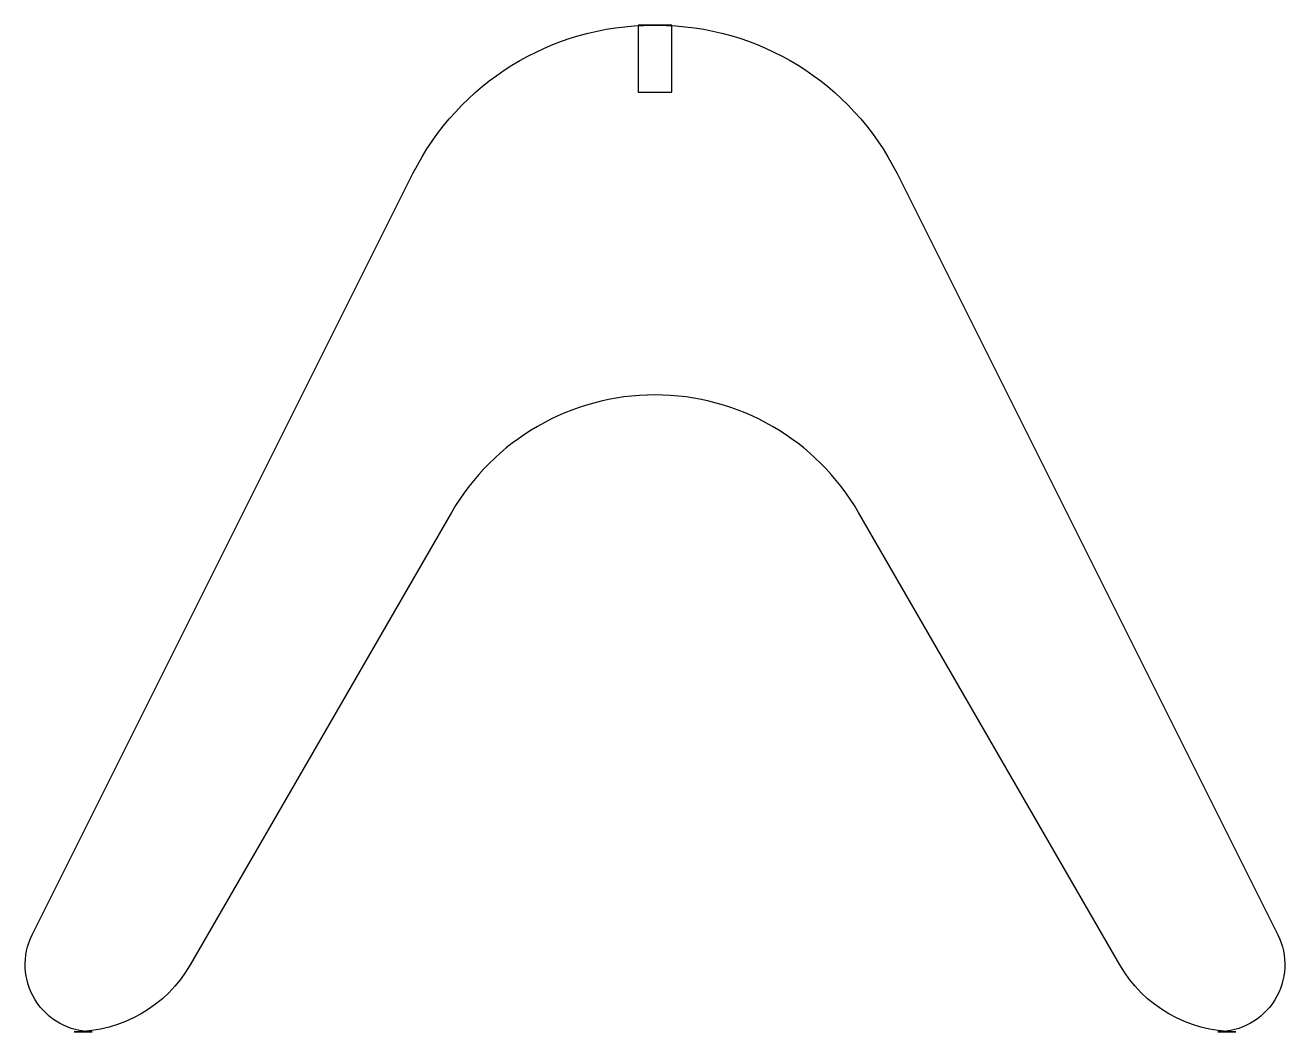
# Model space of a CAD drawing. Header units: centimetres. Extents: x 1.2 to 38.8, y 0 to 30.
import ezdxf

# ---------------------------------------------------------------- set-up
doc = ezdxf.new("R2010")
doc.units = ezdxf.units.CM
doc.layers.get('0').update_dxf_attribs({"linetype": 'CONTINUOUS'})

msp = doc.modelspace()

# ---------------------------------------------------------------- linework, layer by layer
msp.add_lwpolyline([(2.691, 0), (3.236, 0, -0.557537), (1.447, 2.894), (12.789, 25.578, -0.284079), (19.944, 30), (20.056, 30, -0.284079), (27.211, 25.578), (38.553, 2.894, -0.557537), (36.764, 0), (37.309, 0, -0.267949), (33.845, 2), (26.062, 15.481, 0.57735), (13.938, 15.481), (6.155, 2, -0.267949)], format="xyb", close=True)
msp.add_lwpolyline([(20.499, 30), (19.499, 30), (19.499, 28), (20.499, 28)], close=True)

doc.saveas('drawing.dxf')
